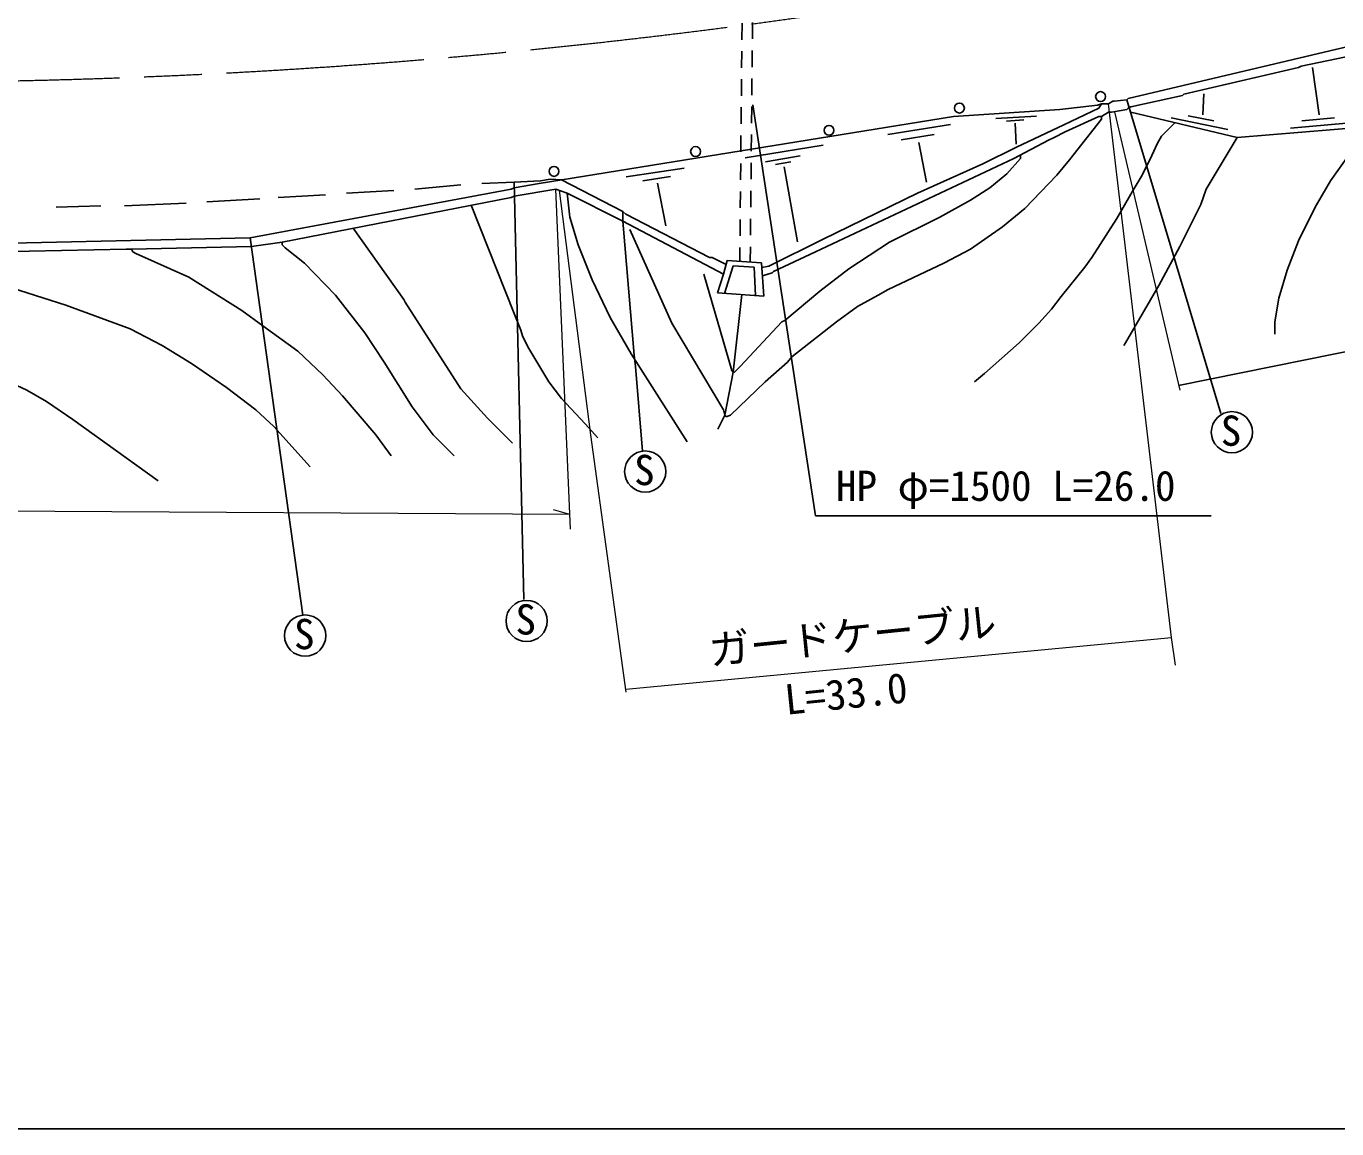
# Model space of a CAD drawing. Units: millimetres, scale not verified. Extents: x 40000 to 680000, y 20000 to 380000.
# Drawn here: x 373914 to 453416, y 205000 to 271848 of the extents above; entities that cross this region are included whole.
import ezdxf
from ezdxf.enums import TextEntityAlignment as Align

# ---------------------------------------------------------------- set-up
doc = ezdxf.new("R2010")
doc.units = ezdxf.units.MM
doc.header["$LTSCALE"] = 1000
doc.linetypes.add('CHAIN', pattern=[18.5, 12, -1.5, 3.5, -1.5])
for name, color, linetype, lineweight in [('M-BGD', 7, 'Continuous', 25), ('M-BMK', 2, 'CHAIN', 13), ('M-STR-HTXT', 7, 'Continuous', 13), ('M-TTL-BAND', 7, 'Continuous', 25)]:
    doc.layers.add(name, color=color, linetype=linetype, lineweight=lineweight)
doc.styles.add('ＭＳ ゴシック', font='')
doc.styles.get('ＭＳ ゴシック').set_extended_font_data('MS Gothic')

msp = doc.modelspace()

# ---------------------------------------------------------------- linework, layer by layer
at = {"layer": 'M-BGD'}
for p, q in [((443819, 250068), (558935, 273232)), ((417327, 271033), (417337, 272033)), ((417964, 271074), (417973, 272074)), ((456930, 271286), (440759, 267476)), ((417311, 269333), (417321, 270333)), ((417948, 269374), (417957, 270374)), ((451257, 269424), (454475, 270101)), ((444145, 267730), (451088, 269339)), ((451088, 269339), (451257, 269424)), ((452345, 266481), (451947, 269336)), ((417295, 267633), (417305, 268633)), ((417932, 267674), (417941, 268674)), ((439150, 267138), (438896, 267053)), ((438981, 266884), (439150, 267138)), ((439573, 267138), (439150, 267138)), ((439827, 267307), (439573, 267138)), ((439912, 267307), (439827, 267307)), ((440674, 267392), (439912, 267307)), ((440759, 267476), (440674, 267392)), ((446375, 248360), (440674, 267392)), ((440928, 266968), (444061, 267646)), ((444061, 267646), (444145, 267730)), ((445295, 266469), (445353, 267756)), ((405029, 262312), (430175, 266376)), ((417279, 265933), (417289, 266933)), ((417916, 265974), (417925, 266974)), ((421797, 242161), (417996, 267074)), ((436610, 266799), (430175, 266376)), ((432730, 266260), (435210, 266400)), ((438896, 267053), (436610, 266799)), ((436864, 265868), (438981, 266884)), ((436949, 265444), (438981, 266376)), ((438981, 266376), (439150, 266376)), ((439150, 266376), (439573, 266630)), ((439150, 266206), (439150, 266376)), ((439573, 266630), (439743, 266630)), ((439743, 266630), (440674, 266799)), ((440674, 266799), (440759, 266884)), ((440759, 266884), (440928, 266968)), ((447363, 265106), (440928, 266630)), ((444405, 266410), (445950, 266118)), ((426182, 265281), (429985, 265890)), ((433385, 266096), (434438, 266178)), ((433911, 265967), (433970, 264692)), ((436864, 265868), (433985, 264513)), ((437203, 263751), (439150, 266206)), ((442791, 265190), (443598, 265997)), ((443375, 266293), (446804, 265580)), ((447363, 265106), (455745, 265783)), ((450613, 265661), (454007, 265966)), ((451292, 266106), (453270, 266293)), ((417263, 264233), (417273, 265233)), ((417899, 264274), (417909, 265274)), ((426990, 264954), (428991, 265281)), ((428066, 264801), (428534, 262391)), ((433816, 263836), (435933, 264936)), ((435933, 264936), (436271, 265106)), ((436271, 265106), (436949, 265444)), ((442198, 264005), (442537, 264767)), ((442537, 264767), (442791, 265190)), ((445500, 261973), (447363, 265106)), ((417534, 263866), (422256, 264639)), ((418767, 263621), (420866, 263996)), ((431953, 263497), (433985, 264513)), ((434239, 263836), (434239, 264056)), ((441605, 262820), (442198, 264005)), ((453035, 262481), (454136, 264005)), ((410302, 262726), (413830, 263252)), ((417247, 262533), (417257, 263533)), ((417883, 262574), (417893, 263574)), ((419360, 263458), (420296, 263621)), ((419899, 263333), (420705, 258767)), ((421793, 258163), (433816, 263836)), ((431953, 263497), (427974, 261719)), ((433393, 262904), (434239, 263836)), ((436441, 262820), (437203, 263751)), ((401558, 262312), (403505, 262396)), ((403505, 262396), (405114, 262481)), ((404098, 237081), (403505, 262396)), ((405707, 262566), (405114, 262481)), ((406384, 262531), (405707, 262566)), ((410109, 260618), (406384, 262531)), ((411320, 262480), (412988, 262743)), ((432377, 262058), (433393, 262904)), ((434493, 260788), (436441, 262820)), ((441605, 262820), (441013, 261804)), ((452104, 260872), (453035, 262481)), ((387503, 259010), (403336, 261973)), ((389197, 261465), (392075, 261634)), ((393345, 261719), (396224, 261888)), ((397494, 261973), (400288, 262227)), ((403336, 261973), (403505, 262058)), ((403505, 262058), (405029, 262312)), ((406045, 261973), (403505, 261550)), ((406723, 261719), (406045, 261973)), ((406892, 260280), (406723, 261719)), ((410109, 260026), (406723, 261719)), ((412215, 262339), (412707, 259741)), ((417231, 260834), (417240, 261834)), ((417867, 260874), (417877, 261874)), ((427974, 261719), (422217, 258925)), ((431191, 261296), (432377, 262058)), ((441013, 261804), (440081, 260195)), ((445161, 261042), (445500, 261973)), ((375735, 260872), (378444, 260957)), ((379883, 260957), (383609, 261126)), ((384879, 261211), (388096, 261380)), ((403336, 261465), (389451, 258756)), ((400902, 260990), (403505, 254438)), ((403505, 261550), (403336, 261465)), ((429329, 260280), (431191, 261296)), ((433139, 259687), (434493, 260788)), ((445161, 261042), (443891, 258502)), ((451088, 258840), (452104, 260872)), ((407400, 258586), (406892, 260280)), ((410109, 260026), (410109, 260618)), ((410279, 260449), (410109, 260618)), ((410787, 251898), (410109, 260026)), ((416205, 256808), (410109, 260026)), ((415359, 257824), (410279, 260449)), ((417215, 259134), (417224, 260134)), ((417851, 259174), (417861, 260174)), ((426281, 258756), (429329, 260280)), ((438557, 257824), (440081, 260195)), ((396817, 255284), (393751, 259595)), ((413073, 253845), (410533, 259518)), ((431191, 258332), (433139, 259687)), ((371755, 258671), (387503, 259010)), ((387588, 258502), (380307, 258332)), ((390688, 236144), (387503, 259010)), ((389451, 258756), (387588, 258502)), ((389451, 258586), (389451, 258756)), ((389620, 258417), (389451, 258586)), ((390805, 257486), (389620, 258417)), ((408247, 256470), (407400, 258586)), ((417200, 257590), (417208, 258434)), ((417836, 257584), (417845, 258474)), ((418957, 257295), (422217, 258925)), ((423825, 257147), (426281, 258756)), ((443891, 258502), (442621, 256131)), ((450411, 257062), (451088, 258840)), ((379968, 258332), (366929, 258078)), ((380307, 258332), (379968, 258332)), ((380391, 258163), (380307, 258332)), ((380561, 258078), (380391, 258163)), ((383778, 256639), (380561, 258078)), ((415528, 257824), (415359, 257824)), ((416375, 257401), (415528, 257824)), ((416205, 256808), (416443, 257641)), ((418524, 257502), (416443, 257641)), ((419253, 256978), (421793, 258163)), ((429583, 257486), (431191, 258332)), ((438134, 257232), (438557, 257824)), ((392668, 255538), (390805, 257486)), ((415020, 256808), (416713, 250966)), ((415857, 255675), (416205, 256808)), ((416798, 257316), (416271, 255648)), ((418068, 257232), (416798, 257316)), ((418153, 255522), (418068, 257232)), ((418524, 257502), (418658, 255489)), ((418543, 257226), (418957, 257295)), ((418576, 256724), (419169, 256893)), ((419169, 256893), (419253, 256978)), ((422047, 255792), (423825, 257147)), ((426196, 255877), (429583, 257486)), ((436695, 255454), (438134, 257232)), ((449903, 255369), (450411, 257062)), ((371755, 256385), (376327, 254946)), ((386995, 254607), (383778, 256639)), ((409347, 254184), (408247, 256470)), ((442621, 256131), (440589, 252660)), ((394446, 253252), (392668, 255538)), ((396901, 255115), (396817, 255284)), ((418658, 255489), (415857, 255675)), ((417333, 255577), (416798, 250882)), ((419931, 254014), (422047, 255792)), ((424333, 254861), (425603, 255538)), ((425603, 255538), (426196, 255877)), ((436102, 254692), (436695, 255454)), ((449649, 253930), (449903, 255369)), ((376327, 254946), (380222, 253506)), ((388265, 253676), (386995, 254607)), ((400288, 249866), (396901, 255115)), ((403505, 254438), (403929, 253422)), ((423063, 253930), (424333, 254861)), ((435340, 253845), (436102, 254692)), ((390382, 252152), (388265, 253676)), ((409347, 254184), (410617, 251982)), ((416205, 248596), (413073, 253845)), ((417221, 251220), (419761, 253930)), ((419761, 253930), (419931, 254014)), ((423063, 253930), (420354, 251813)), ((434155, 252660), (435340, 253845)), ((449649, 253168), (449649, 253930)), ((380222, 253506), (382169, 252490)), ((395631, 251474), (394446, 253252)), ((404013, 253083), (403929, 253422)), ((404352, 252406), (404013, 253083)), ((382169, 252490), (383947, 251390)), ((391906, 250712), (390382, 252152)), ((405622, 250289), (404352, 252406)), ((432038, 250797), (434155, 252660)), ((440505, 252490), (440589, 252660)), ((383947, 251390), (386064, 249950)), ((397325, 248765), (395631, 251474)), ((414004, 246648), (410617, 251982)), ((410871, 251220), (410787, 251898)), ((418745, 250289), (420100, 251474)), ((420100, 251474), (420354, 251813)), ((373957, 249781), (371755, 250797)), ((393091, 249442), (391906, 250712)), ((411299, 246087), (410871, 251220)), ((416798, 250882), (416290, 248257)), ((416713, 250966), (416798, 250882)), ((416798, 250882), (416883, 250882)), ((416883, 250882), (417221, 251220)), ((431445, 250289), (432038, 250797)), ((375142, 249104), (373957, 249781)), ((386064, 249950), (387842, 248596)), ((401897, 248088), (400288, 249866)), ((406384, 249273), (405622, 250289)), ((418745, 250289), (416629, 248257)), ((376751, 248003), (375142, 249104)), ((395123, 247072), (393091, 249442)), ((407823, 247749), (406384, 249273)), ((387842, 248596), (388943, 247580)), ((398595, 247072), (397325, 248765)), ((403421, 246564), (401897, 248088)), ((415867, 247410), (416290, 248257)), ((416290, 248257), (416205, 248596)), ((416375, 248172), (416290, 248257)), ((416629, 248257), (416375, 248172)), ((381915, 244278), (376751, 248003)), ((391144, 245124), (388943, 247580)), ((408585, 246902), (407823, 247749)), ((396055, 245802), (395123, 247072)), ((399865, 245802), (398595, 247072)), ((421797, 242161), (445800, 242161))]:
    msp.add_line(p, q, dxfattribs=at)
for centre, radius in [((430524, 266884), 300), ((439087, 267584), 300), ((422615, 265535), 300), ((414519, 264252), 300), ((405931, 263046), 300), ((447054, 247233), 1250), ((411466, 244848), 1250), ((404270, 235789), 1250), ((390836, 234903), 1250)]:
    msp.add_circle(centre, radius, dxfattribs=at)
at = {"layer": 'M-BMK'}
msp.add_arc((364879, 668644), 400190, 270.38601, 284.73284, dxfattribs=at)
at = {"layer": 'M-STR-HTXT'}
for p, q in [((443383, 234795), (439573, 267138)), ((439932, 266650), (443887, 249775)), ((406927, 241347), (406045, 261973)), ((408162, 247072), (406269, 261889)), ((410316, 231476), (408162, 247072)), ((406892, 242246), (315457, 242779)), ((406892, 242246), (405894, 242519)), ((410291, 231655), (443383, 234795)), ((443637, 233102), (443383, 234795))]:
    msp.add_line(p, q, dxfattribs=at)
at = {"layer": 'M-TTL-BAND'}
msp.add_line((40000, 205000), (579000, 205000), dxfattribs=at)

# ---------------------------------------------------------------- texts
at = {"layer": 'M-BGD', "style": 'ＭＳ ゴシック'}
for p in [(446375, 245860), (410788, 243475), (403591, 234416), (390158, 233529)]:
    msp.add_text('S', height=1833, dxfattribs=at).set_placement(p, align=Align.BOTTOM_LEFT)
at = {"layer": 'M-STR-HTXT', "style": 'ＭＳ ゴシック'}
msp.add_text('HP φ=1500 L=26.0', height=1833, dxfattribs=at).set_placement((423033, 242520), align=Align.BOTTOM_LEFT)
for s, p in [('ガードケーブル', (415477, 232550)), ('L=33.0', (420070, 229551))]:
    msp.add_text(s, height=1833, rotation=5.82, dxfattribs=at).set_placement(p, align=Align.BOTTOM_LEFT)

doc.saveas('drawing.dxf')
